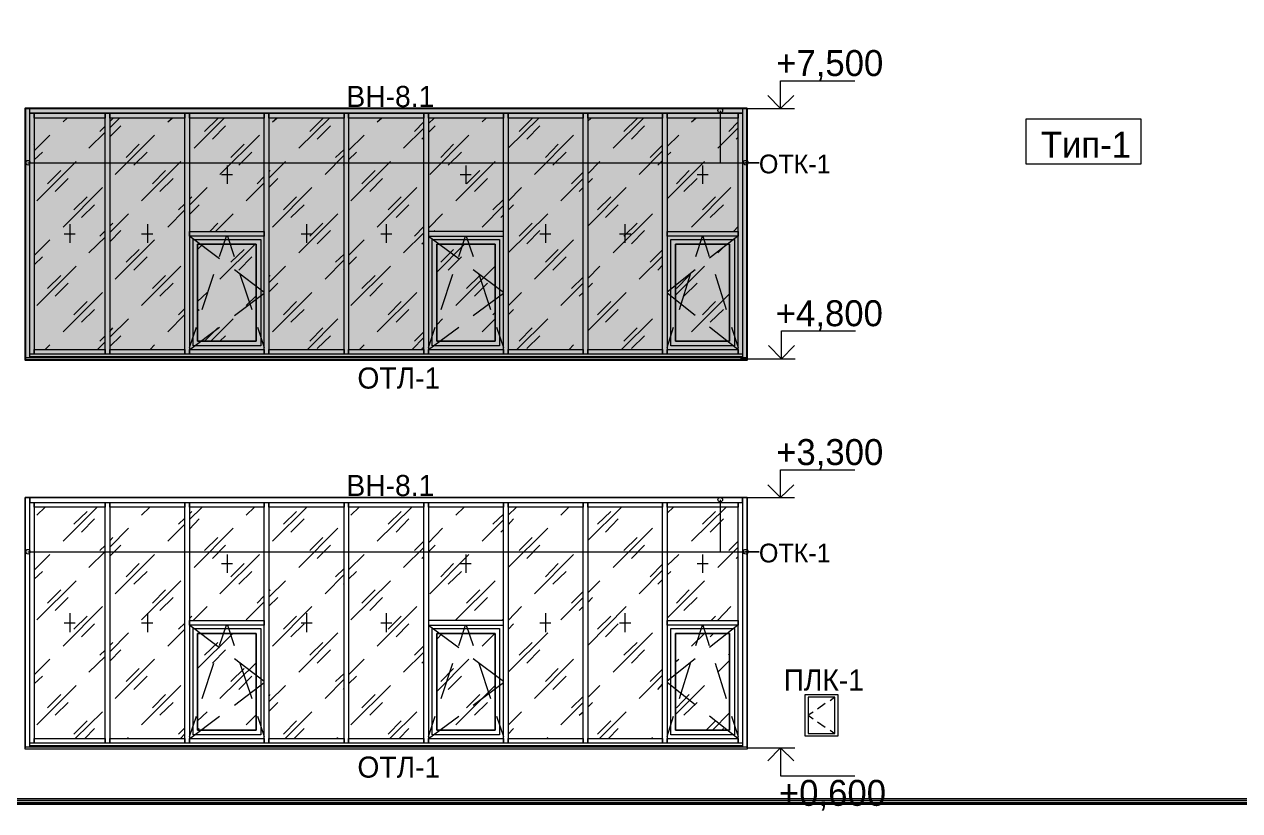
# Model space of a CAD drawing. Header units: millimetres. Extents: x 2294 to 908349, y -83289 to 219220.
# Drawn here: x 383023 to 396574, y -8549 to 216 of the extents above; entities that cross this region are included whole.
import ezdxf

# ---------------------------------------------------------------- set-up
doc = ezdxf.new("R2010")
doc.units = ezdxf.units.MM
doc.layers.add('PDF _Геометрия', color=7, linetype='Continuous')
doc.layers.add('PDF _Текст', color=7, linetype='Continuous')

msp = doc.modelspace()

# ---------------------------------------------------------------- hatches: boundary and pattern name
at = {"transparency": 33554551}
h = msp.add_hatch(color=3, dxfattribs=at)
h.dxf.hatch_style = 1
h.paths.add_polyline_path([(391083.8, -723.4), (383031.4, -723.4), (383031.4, -3525.6), (391083.8, -3525.6)])

# ---------------------------------------------------------------- linework, layer by layer
msp.add_lwpolyline([(391083.8, -723.4), (383031.4, -723.4), (383031.4, -3525.6), (391083.8, -3525.6)], close=True)
at = {"layer": 'PDF _Геометрия', "lineweight": 9}
for points in [[(399634.6, -8469.8), (399634.6, -8417.4), (381789.8, -8417.4), (399634.6, -8417.4), (399656.5, -8417.4), (399656.5, 4898.4), (399656.5, 3613.2), (399687.1, 3613.2), (399687.1, 3534.5), (399687.1, 2218.7), (399687.1, 902.8), (399687.1, 824.1), (399656.5, 824.1)], [(390930.8, -723.4), (391201.8, -723.4), (391455.4, -723.4), (391455.4, -413), (392281.6, -413)], [(383083.8, -3499.4), (383083.8, -3433.8), (383083.8, -2117.9), (383083.8, -775.9), (383131.9, -775.9), (383131.9, -2117.9), (383131.9, -3460), (383083.8, -3460), (383083.8, -2117.9), (383083.8, -802.1), (383083.8, -723.4), (383031.4, -723.4), (383031.4, -802.1), (383031.4, -2117.9), (383031.4, -3433.8), (383031.4, -3512.5)], [(391083.8, -727.8), (391083.8, -3525.6), (383031.4, -3525.6), (383031.4, -727.8)], [(390782.2, -749.6), (390782.2, -1326.7), (391215, -1326.7), (391061.9, -1326.7)], [(391083.8, -3512.5), (391083.8, -3433.8), (391083.8, -2117.9), (391083.8, -802.1), (391083.8, -723.4), (391031.3, -723.4), (391031.3, -802.1), (391031.3, -2117.9), (391031.3, -3460), (390983.3, -3460), (390983.3, -2117.9), (390983.3, -775.9), (391031.3, -775.9), (391031.3, -2117.9), (391031.3, -3433.8), (391031.3, -3499.4)], [(391298, -723.4), (391608.4, -723.4)], [(383455.4, -872), (383499.1, -828.3)], [(383866.3, -977), (383923.2, -920.1)], [(383975.6, -937.6), (384084.9, -828.3)], [(383975.6, -867.7), (384010.6, -832.7)], [(383975.6, -1038.2), (384098, -915.8)], [(384622.6, -872), (384670.7, -828.3)], [(384915.5, -1164.9), (385252.1, -828.3)], [(385033.5, -977), (385182.2, -832.7)], [(385121, -1064.4), (385265.2, -915.8)], [(385789.8, -872), (385837.9, -828.3)], [(386082.7, -1164.9), (386423.7, -828.3)], [(386205.1, -977), (386349.4, -832.7)], [(386288.2, -1064.4), (386436.8, -915.8)], [(386957, -872), (387005.1, -828.3)], [(387249.9, -1164.9), (387477.3, -942)], [(387372.3, -977), (387477.3, -872)], [(387529.7, -889.5), (387590.9, -828.3)], [(387529.7, -990.1), (387604, -915.8)], [(388128.6, -872), (388172.3, -828.3)], [(388417.1, -1164.9), (388758.1, -828.3)], [(388539.6, -977), (388683.8, -832.7)], [(388627, -1064.4), (388771.2, -915.8)], [(389304.6, -863.3), (389343.9, -828.3)], [(389588.7, -1164.9), (389925.3, -828.3)], [(389706.8, -977), (389855.4, -832.7)], [(389794.2, -1064.4), (389938.5, -915.8)], [(390463, -872), (390511.1, -828.3)], [(390755.9, -1164.9), (390983.3, -937.6)], [(390878.3, -977), (390983.3, -872)], [(383131.9, -1195.5), (383306.8, -1020.7)], [(383743.9, -1164.9), (383923.2, -985.7)], [(384036.8, -1457.8), (384474, -1020.7)], [(385204, -1457.8), (385645.6, -1020.7)], [(386637.9, -1191.2), (386812.8, -1020.7)], [(387455.4, -1064.4), (387477.3, -1042.5)], [(387542.8, -1457.8), (387980, -1020.7)], [(388710, -1457.8), (389147.2, -1020.7)], [(390192, -1147.5), (390318.8, -1020.7)], [(390961.4, -1064.4), (390983.3, -1042.5)], [(383131.9, -1125.6), (383136.3, -1121.2)], [(383131.9, -1296.1), (383223.7, -1208.7)], [(384159.2, -1269.9), (384303.5, -1121.2)], [(384242.3, -1352.9), (384390.9, -1208.7)], [(385326.4, -1269.9), (385475.1, -1121.2)], [(385413.9, -1352.9), (385558.1, -1208.7)], [(386493.7, -1269.9), (386589.8, -1178.1)], [(386637.9, -1296.1), (386725.3, -1208.7)], [(387665.2, -1269.9), (387809.5, -1121.2)], [(387748.3, -1352.9), (387896.9, -1208.7)], [(388832.4, -1269.9), (388976.7, -1121.2)], [(388915.5, -1352.9), (389064.1, -1208.7)], [(389877.3, -1457.8), (390139.5, -1195.5)], [(389999.7, -1269.9), (390139.5, -1130)], [(390192, -1248), (390231.4, -1208.7)], [(383062, -1326.7), (391215, -1326.7)], [(383162.5, -1750.7), (383599.7, -1313.6)], [(384329.7, -1750.7), (384766.9, -1313.6)], [(385750.5, -1497.2), (385934.1, -1313.6)], [(386375.6, -1457.8), (386589.8, -1243.6)], [(386581.1, -1352.9), (386589.8, -1348.5)], [(386664.1, -1750.7), (387105.7, -1313.6)], [(387835.7, -1750.7), (388272.9, -1313.6)], [(389304.6, -1449.1), (389440.1, -1313.6)], [(390087.1, -1352.9), (390139.5, -1300.5)], [(390192, -1728.9), (390607.3, -1313.6)], [(383280.5, -1562.8), (383429.2, -1414.1)], [(384452.1, -1562.8), (384596.4, -1414.1)], [(385221.5, -1457.8), (385343.9, -1457.8)], [(385282.7, -1357.3), (385282.7, -1562.8)], [(385619.3, -1562.8), (385698, -1479.7)], [(385750.5, -1427.2), (385763.6, -1414.1)], [(386786.5, -1562.8), (386935.2, -1414.1)], [(387883.8, -1457.8), (388006.2, -1457.8)], [(387945, -1357.3), (387945, -1562.8)], [(387953.8, -1562.8), (388102.4, -1414.1)], [(389125.3, -1562.8), (389252.1, -1431.6)], [(390292.6, -1562.8), (390436.8, -1414.1)], [(390524.2, -1457.8), (390646.6, -1457.8)], [(390585.4, -1357.3), (390585.4, -1562.8)], [(383368, -1645.8), (383512.2, -1501.5)], [(383455.4, -2043.6), (383892.6, -1602.1)], [(384535.2, -1645.8), (384683.8, -1501.5)], [(384863.1, -1798.8), (385059.8, -1602.1)], [(385496.9, -1750.7), (385698, -1549.6)], [(385750.5, -1602.1), (385851, -1501.5)], [(385789.8, -2043.6), (386227, -1602.1)], [(386874, -1645.8), (387018.2, -1501.5)], [(386957, -2043.6), (387398.6, -1602.1)], [(388041.2, -1645.8), (388185.5, -1501.5)], [(388417.1, -1755.1), (388565.8, -1602.1)], [(389002.9, -1750.7), (389252.1, -1501.5)], [(389208.4, -1645.8), (389252.1, -1602.1)], [(389304.6, -1554), (389357, -1501.5)], [(389304.6, -2034.9), (389733, -1602.1)], [(390375.6, -1645.8), (390524.2, -1501.5)], [(390463, -2043.6), (390900.2, -1602.1)], [(383573.4, -1851.3), (383722.1, -1707)], [(384863.1, -1733.2), (384889.3, -1707)], [(385912.2, -1851.3), (386056.5, -1707)], [(387079.4, -1851.3), (387223.7, -1707)], [(388246.7, -1851.3), (388364.7, -1737.6)], [(389413.9, -1851.3), (389562.5, -1707)], [(390585.4, -1851.3), (390729.7, -1707)], [(383660.9, -1938.7), (383805.1, -1794.4)], [(383975.6, -2104.8), (384185.5, -1895)], [(384622.6, -2043.6), (384810.6, -1851.3)], [(384740.7, -1851.3), (384810.6, -1785.7)], [(384863.1, -1903.7), (384972.3, -1794.4)], [(385156, -2091.7), (385352.7, -1895)], [(385995.3, -1938.7), (386143.9, -1794.4)], [(386082.7, -2332.1), (386519.9, -1895)], [(387166.9, -1938.7), (387311.1, -1794.4)], [(387529.7, -2056.7), (387687.1, -1895)], [(388128.6, -2043.6), (388364.7, -1803.2)], [(388417.1, -1855.6), (388478.3, -1794.4)], [(388417.1, -2332.1), (388858.7, -1895)], [(389501.3, -1938.7), (389645.6, -1794.4)], [(389588.7, -2332.1), (390025.9, -1895)], [(390668.5, -1938.7), (390817.1, -1794.4)], [(383529.7, -2013), (383529.7, -2218.5)], [(383975.6, -2034.9), (384010.6, -1999.9)], [(384395.3, -2013), (384395.3, -2218.5)], [(385090.4, -2091.7), (385182.2, -1999.9)], [(386170.2, -2013), (386170.2, -2218.5)], [(386205.1, -2144.2), (386349.4, -1999.9)], [(387057.6, -2013), (387057.6, -2218.5)], [(388334.1, -1938.7), (388364.7, -1908.1)], [(388539.6, -2144.2), (388683.8, -1999.9)], [(388832.4, -2013), (388832.4, -2218.5)], [(389706.8, -2144.2), (389855.4, -1999.9)], [(389719.9, -2013), (389719.9, -2218.5)], [(383468.5, -2117.9), (383590.9, -2117.9)], [(383743.9, -2332.1), (383923.2, -2157.3)], [(383866.3, -2144.2), (383923.2, -2087.3)], [(383975.6, -2209.7), (384098, -2083)], [(384329.7, -2117.9), (384456.5, -2117.9)], [(384867.4, -2144.2), (385199.7, -2393.4)], [(385199.7, -2371.5), (385278.4, -2144.2)], [(385260.9, -2091.7), (385265.2, -2083)], [(385287.1, -2144.2), (385361.4, -2371.5)], [(386109, -2117.9), (386231.4, -2117.9)], [(386288.2, -2231.6), (386436.8, -2083)], [(386996.4, -2117.9), (387118.8, -2117.9)], [(387249.9, -2332.1), (387477.3, -2109.2)], [(387372.3, -2144.2), (387477.3, -2039.3)], [(387529.7, -2144.2), (388364.7, -2144.2), (388364.7, -2091.7), (387529.7, -2091.7), (387529.7, -2144.2), (387866.3, -2393.4)], [(387595.3, -2091.7), (387604, -2083)], [(387866.3, -2371.5), (387940.6, -2144.2)], [(387949.4, -2144.2), (388028.1, -2371.5)], [(388627, -2231.6), (388771.2, -2083)], [(388771.2, -2117.9), (388893.6, -2117.9)], [(389658.7, -2117.9), (389785.4, -2117.9)], [(389794.2, -2231.6), (389938.5, -2083)], [(390511.1, -2371.5), (390585.4, -2144.2)], [(390589.8, -2144.2), (390659.8, -2371.5)], [(390978.9, -2144.2), (390664.1, -2389)], [(390930.8, -2091.7), (390983.3, -2039.3)], [(383131.9, -2362.7), (383306.8, -2187.9)], [(383131.9, -2292.8), (383136.3, -2292.8)], [(384036.8, -2625), (384474, -2187.9)], [(384159.2, -2437.1), (384303.5, -2292.8)], [(384954.9, -2292.8), (385011.7, -2236)], [(385204, -2625), (385597.5, -2236)], [(385326.4, -2437.1), (385475.1, -2292.8)], [(386637.9, -2362.7), (386812.8, -2187.9)], [(387455.4, -2231.6), (387477.3, -2214.1)], [(387621.5, -2546.4), (387931.9, -2236)], [(387665.2, -2437.1), (387809.5, -2292.8)], [(388710, -2625), (389147.2, -2187.9)], [(388832.4, -2437.1), (388976.7, -2292.8)], [(389999.7, -2437.1), (390139.5, -2297.2)], [(390755.9, -2332.1), (390852.1, -2236)], [(383131.9, -2463.3), (383223.7, -2375.9)], [(384242.3, -2524.5), (384390.9, -2375.9)], [(385413.9, -2524.5), (385558.1, -2375.9)], [(386375.6, -2625), (386589.8, -2410.8)], [(386493.7, -2437.1), (386589.8, -2345.3)], [(386637.9, -2463.3), (386725.3, -2375.9)], [(387748.3, -2524.5), (387896.9, -2375.9)], [(388915.5, -2524.5), (389064.1, -2375.9)], [(389877.3, -2625), (390139.5, -2367.1)], [(383162.5, -2917.9), (383599.7, -2480.8)], [(384329.7, -2917.9), (384766.9, -2480.8)], [(385007.3, -2961.7), (385134.1, -2568.2)], [(385365.8, -2515.8), (385698, -2769.3)], [(385427, -2568.2), (385558.1, -2961.7)], [(385750.5, -2664.4), (385934.1, -2480.8)], [(386581.1, -2524.5), (386589.8, -2515.8)], [(386664.1, -2917.9), (387105.7, -2480.8)], [(387669.6, -2961.7), (387800.8, -2568.2)], [(387835.7, -2917.9), (388272.9, -2480.8)], [(388028.1, -2515.8), (388364.7, -2769.3)], [(388089.3, -2568.2), (388220.4, -2961.7)], [(389304.6, -2616.3), (389440.1, -2480.8)], [(390087.1, -2524.5), (390139.5, -2467.7)], [(390502.4, -2520.1), (390192, -2769.3)], [(390283.8, -2804.3), (390607.3, -2480.8)], [(390327.5, -2961.7), (390449.9, -2568.2)], [(390725.3, -2568.2), (390847.7, -2961.7)], [(383280.5, -2730), (383429.2, -2585.7)], [(383368, -2813), (383512.2, -2668.8)], [(384452.1, -2730), (384596.4, -2585.7)], [(384535.2, -2813), (384683.8, -2668.8)], [(385750.5, -2598.8), (385763.6, -2585.7)], [(385750.5, -2769.3), (385851, -2668.8)], [(386786.5, -2730), (386935.2, -2585.7)], [(386874, -2813), (387018.2, -2668.8)], [(387953.8, -2730), (388102.4, -2585.7)], [(388041.2, -2813), (388185.5, -2668.8)], [(389002.9, -2917.9), (389252.1, -2668.8)], [(389125.3, -2730), (389252.1, -2603.2)], [(389304.6, -2721.2), (389357, -2668.8)], [(390292.6, -2730), (390436.8, -2585.7)], [(390375.6, -2813), (390524.2, -2668.8)], [(383455.4, -3210.8), (383892.6, -2773.7)], [(384954.9, -2874.2), (385059.8, -2773.7)], [(385365.8, -3031.6), (385698, -2782.4)], [(385496.9, -2917.9), (385606.2, -2808.7)], [(385789.8, -3210.8), (386227, -2773.7)], [(386957, -3210.8), (387398.6, -2773.7)], [(388028.1, -3031.6), (388364.7, -2782.4)], [(388417.1, -2922.3), (388565.8, -2773.7)], [(389208.4, -2813), (389252.1, -2773.7)], [(389304.6, -3202.1), (389733, -2773.7)], [(390502.4, -3031.6), (390192, -2782.4)], [(390463, -3210.8), (390887.1, -2786.8)], [(383573.4, -3022.9), (383722.1, -2874.2)], [(383660.9, -3105.9), (383805.1, -2961.7)], [(384740.7, -3022.9), (384810.6, -2952.9)], [(384954.9, -2979.1), (384972.3, -2961.7)], [(385912.2, -3022.9), (386056.5, -2874.2)], [(385995.3, -3105.9), (386143.9, -2961.7)], [(387079.4, -3022.9), (387223.7, -2874.2)], [(387166.9, -3105.9), (387311.1, -2961.7)], [(388417.1, -3022.9), (388478.3, -2961.7)], [(389413.9, -3022.9), (389562.5, -2874.2)], [(389501.3, -3105.9), (389645.6, -2961.7)], [(390585.4, -3022.9), (390729.7, -2874.2)], [(390668.5, -3105.9), (390817.1, -2961.7)], [(383975.6, -3272), (384185.5, -3066.6)], [(384622.6, -3210.8), (384810.6, -3018.5)], [(385103.5, -3315.8), (385352.7, -3066.6)], [(386178.9, -3407.6), (386519.9, -3066.6)], [(387621.5, -3132.1), (387687.1, -3066.6)], [(388128.6, -3210.8), (388272.9, -3066.6)], [(388246.7, -3022.9), (388272.9, -2996.6)], [(388513.3, -3407.6), (388858.7, -3066.6)], [(389680.5, -3407.6), (390025.9, -3066.6)], [(383975.6, -3206.5), (384010.6, -3167.1)], [(384863.1, -3385.7), (384941.7, -3158.4)], [(384867.4, -3407.6), (385199.7, -3158.4)], [(385033.5, -3315.8), (385182.2, -3167.1)], [(385623.7, -3158.4), (385698, -3385.7)], [(386205.1, -3315.8), (386349.4, -3167.1)], [(387372.3, -3315.8), (387477.3, -3210.8)], [(387529.7, -3407.6), (387866.3, -3158.4)], [(387529.7, -3385.7), (387604, -3158.4)], [(388286, -3158.4), (388364.7, -3385.7)], [(388539.6, -3315.8), (388683.8, -3167.1)], [(389706.8, -3315.8), (389855.4, -3167.1)], [(390192, -3385.7), (390262, -3158.4)], [(390978.9, -3407.6), (390664.1, -3158.4)], [(390908.9, -3158.4), (390983.3, -3385.7)], [(391009.5, -3512.5), (391184.4, -3512.5), (391464.1, -3512.5), (391464.1, -3202.1), (392290.4, -3202.1)], [(383254.3, -3407.6), (383306.8, -3355.1)], [(383840.1, -3407.6), (383923.2, -3324.5)], [(383866.3, -3315.8), (383923.2, -3254.6)], [(383975.6, -3377), (384098, -3254.6)], [(384425.9, -3407.6), (384474, -3355.1)], [(385204, -3315.8), (385265.2, -3254.6)], [(386288.2, -3398.8), (386436.8, -3254.6)], [(386760.3, -3407.6), (386812.8, -3355.1)], [(387346.1, -3407.6), (387477.3, -3276.4)], [(387455.4, -3398.8), (387477.3, -3381.3)], [(388627, -3398.8), (388771.2, -3254.6)], [(389099.1, -3407.6), (389147.2, -3355.1)], [(389794.2, -3398.8), (389938.5, -3254.6)], [(390878.3, -3315.8), (390887.1, -3302.6)], [(383031.4, -3499.4), (383031.4, -3499.4)], [(383031.4, -3525.6), (383031.4, -3521.2)], [(391031.3, -3460), (383083.8, -3460)], [(391031.3, -3490.6), (383083.8, -3490.6), (391031.3, -3490.6)], [(391031.3, -3490.6), (383083.8, -3490.6)], [(391083.8, -3499.4), (391083.8, -3499.4)], [(391083.8, -3521.2), (391083.8, -3525.6)], [(391306.8, -3512.5), (391617.1, -3512.5)], [(391009.5, -5060), (390165.8, -5060), (389278.3, -5060), (388390.9, -5060), (387503.5, -5060), (386611.7, -5060), (385724.3, -5060), (384836.8, -5060), (383949.4, -5060), (383110.1, -5060), (383083.8, -5060), (383083.8, -5112.5), (383110.1, -5112.5), (383949.4, -5112.5), (384836.8, -5112.5), (385724.3, -5112.5), (386611.7, -5112.5), (387503.5, -5112.5), (388390.9, -5112.5), (389278.3, -5112.5), (390165.8, -5112.5), (391009.5, -5112.5), (391031.3, -5112.5), (391031.3, -5060), (391009.5, -5060), (391153.8, -5060), (391455.4, -5060), (391455.4, -4749.6), (392281.6, -4749.6)], [(399634.6, -8417.4), (381789.8, -8417.4), (399634.6, -8417.4), (399634.6, -8439.2), (381789.8, -8439.2), (381789.8, -8417.4), (381789.8, -5060), (379621.5, -5060), (379621.5, -8417.4), (379005.1, -8417.4), (379005.1, -5060), (377558.2, -5060), (377558.2, -8417.4), (372312.3, -8417.4)], [(383083.8, -7840.3), (383083.8, -7770.4), (383083.8, -6454.5), (383083.8, -5112.5), (383131.9, -5112.5), (383131.9, -6454.5), (383131.9, -7796.6), (383083.8, -7796.6), (383083.8, -6454.5), (383083.8, -5138.7), (383083.8, -5060), (383031.4, -5060), (383031.4, -5138.7), (383031.4, -6454.5), (383031.4, -7770.4), (383031.4, -7849.1), (383031.4, -5060), (386436.8, -5060), (391083.8, -5060), (391083.8, -7849.1), (391083.8, -7770.4), (391083.8, -6454.5), (391083.8, -5138.7), (391083.8, -5060), (391031.3, -5060), (391031.3, -5138.7), (391031.3, -6454.5), (391031.3, -7796.6), (390983.3, -7796.6), (390983.3, -6454.5), (390983.3, -5112.5), (391031.3, -5112.5), (391031.3, -6454.5), (391031.3, -7770.4), (391031.3, -7840.3)], [(390782.2, -5086.2), (390782.2, -5663.3), (391215, -5663.3), (391061.9, -5663.3)], [(391298, -5060), (391608.4, -5060)], [(383162.5, -5256.7), (383254.3, -5164.9)], [(383455.4, -5545.3), (383835.7, -5164.9)], [(383573.4, -5357.3), (383722.1, -5213)], [(384329.7, -5256.7), (384421.5, -5164.9)], [(384863.1, -5304.8), (385007.3, -5164.9)], [(384863.1, -5239.2), (384889.3, -5213)], [(385496.9, -5256.7), (385588.7, -5164.9)], [(385789.8, -5545.3), (386174.5, -5164.9)], [(385912.2, -5357.3), (386056.5, -5213)], [(386664.1, -5256.7), (386755.9, -5164.9)], [(386957, -5545.3), (387341.7, -5164.9)], [(387079.4, -5357.3), (387223.7, -5213)], [(387835.7, -5256.7), (387927.5, -5164.9)], [(388246.7, -5357.3), (388364.7, -5243.6)], [(388417.1, -5256.7), (388508.9, -5164.9)], [(389002.9, -5256.7), (389094.7, -5164.9)], [(389304.6, -5536.5), (389680.5, -5164.9)], [(389413.9, -5357.3), (389562.5, -5213)], [(390192, -5234.9), (390262, -5164.9)], [(390463, -5545.3), (390847.7, -5164.9)], [(390585.4, -5357.3), (390729.7, -5213)], [(383660.9, -5444.7), (383805.1, -5296.1)], [(383975.6, -5610.8), (384185.5, -5401)], [(384622.6, -5545.3), (384810.6, -5357.3)], [(384740.7, -5357.3), (384810.6, -5287.3)], [(384863.1, -5409.7), (384972.3, -5296.1)], [(384915.5, -5838.2), (385352.7, -5401)], [(385995.3, -5444.7), (386143.9, -5296.1)], [(386082.7, -5838.2), (386519.9, -5401)], [(387166.9, -5444.7), (387311.1, -5296.1)], [(387529.7, -5562.7), (387687.1, -5401)], [(388128.6, -5545.3), (388364.7, -5309.2)], [(388334.1, -5444.7), (388364.7, -5414.1)], [(388417.1, -5361.6), (388478.3, -5296.1)], [(388417.1, -5838.2), (388858.7, -5401)], [(389501.3, -5444.7), (389645.6, -5296.1)], [(389588.7, -5838.2), (390025.9, -5401)], [(390668.5, -5444.7), (390817.1, -5296.1)], [(383975.6, -5540.9), (384010.6, -5505.9)], [(385033.5, -5650.2), (385182.2, -5505.9)], [(386205.1, -5650.2), (386349.4, -5505.9)], [(387372.3, -5650.2), (387477.3, -5545.3)], [(388539.6, -5650.2), (388683.8, -5505.9)], [(389706.8, -5650.2), (389855.4, -5505.9)], [(390878.3, -5650.2), (390983.3, -5545.3)], [(383062, -5663.3), (391215, -5663.3)], [(383743.9, -5838.2), (383923.2, -5658.9)], [(383866.3, -5650.2), (383923.2, -5593.3)], [(383975.6, -5711.4), (384098, -5589)], [(385121, -5737.6), (385265.2, -5589)], [(386288.2, -5737.6), (386436.8, -5589)], [(387249.9, -5838.2), (387477.3, -5615.2)], [(387529.7, -5663.3), (387604, -5589)], [(388627, -5737.6), (388771.2, -5589)], [(389794.2, -5737.6), (389938.5, -5589)], [(390755.9, -5838.2), (390983.3, -5610.8)], [(383131.9, -5868.8), (383306.8, -5693.9)], [(383131.9, -5798.8), (383136.3, -5794.4)], [(384036.8, -6131), (384474, -5693.9)], [(384159.2, -5943.1), (384303.5, -5794.4)], [(385204, -6131), (385645.6, -5693.9)], [(385221.5, -5794.4), (385343.9, -5794.4)], [(385282.7, -5693.9), (385282.7, -5899.4)], [(385326.4, -5943.1), (385475.1, -5794.4)], [(386637.9, -5864.4), (386812.8, -5693.9)], [(387455.4, -5737.6), (387477.3, -5715.7)], [(387542.8, -6131), (387980, -5693.9)], [(387665.2, -5943.1), (387809.5, -5794.4)], [(387883.8, -5794.4), (388006.2, -5794.4)], [(387945, -5693.9), (387945, -5899.4)], [(388710, -6131), (389147.2, -5693.9)], [(388832.4, -5943.1), (388976.7, -5794.4)], [(389999.7, -5943.1), (390139.5, -5803.2)], [(390192, -5816.3), (390318.8, -5693.9)], [(390524.2, -5794.4), (390646.6, -5794.4)], [(390585.4, -5693.9), (390585.4, -5899.4)], [(390961.4, -5737.6), (390983.3, -5715.7)], [(383131.9, -5969.3), (383223.7, -5881.9)], [(384242.3, -6026.1), (384390.9, -5881.9)], [(385413.9, -6026.1), (385558.1, -5881.9)], [(386375.6, -6131), (386589.8, -5916.8)], [(386493.7, -5943.1), (386589.8, -5851.3)], [(386637.9, -5969.3), (386725.3, -5881.9)], [(387748.3, -6026.1), (387896.9, -5881.9)], [(388915.5, -6026.1), (389064.1, -5881.9)], [(389877.3, -6131), (390139.5, -5868.8)], [(390192, -5921.2), (390231.4, -5881.9)], [(383162.5, -6423.9), (383599.7, -5986.8)], [(383280.5, -6236), (383429.2, -6087.3)], [(384329.7, -6423.9), (384766.9, -5986.8)], [(384452.1, -6236), (384596.4, -6087.3)], [(385750.5, -6170.4), (385934.1, -5986.8)], [(385750.5, -6100.4), (385763.6, -6087.3)], [(386581.1, -6026.1), (386589.8, -6021.8)], [(386664.1, -6423.9), (387105.7, -5986.8)], [(386786.5, -6236), (386935.2, -6087.3)], [(387835.7, -6423.9), (388272.9, -5986.8)], [(387953.8, -6236), (388102.4, -6087.3)], [(389304.6, -6122.3), (389440.1, -5986.8)], [(390087.1, -6026.1), (390139.5, -5973.7)], [(390192, -6402.1), (390607.3, -5986.8)], [(390292.6, -6236), (390436.8, -6087.3)], [(383368, -6319), (383512.2, -6174.8)], [(384535.2, -6319), (384683.8, -6174.8)], [(385496.9, -6423.9), (385698, -6222.8)], [(385619.3, -6236), (385698, -6152.9)], [(385750.5, -6270.9), (385851, -6174.8)], [(386874, -6319), (387018.2, -6174.8)], [(388041.2, -6319), (388185.5, -6174.8)], [(389002.9, -6423.9), (389252.1, -6174.8)], [(389125.3, -6236), (389252.1, -6104.8)], [(389304.6, -6227.2), (389357, -6174.8)], [(390375.6, -6319), (390524.2, -6174.8)], [(383455.4, -6716.8), (383892.6, -6275.3)], [(383529.7, -6349.6), (383529.7, -6559.5)], [(384395.3, -6349.6), (384395.3, -6559.5)], [(384906.8, -6428.3), (385059.8, -6275.3)], [(385789.8, -6716.8), (386227, -6275.3)], [(386170.2, -6349.6), (386170.2, -6559.5)], [(386957, -6716.8), (387398.6, -6275.3)], [(387057.6, -6349.6), (387057.6, -6559.5)], [(388417.1, -6428.3), (388565.8, -6275.3)], [(388832.4, -6349.6), (388832.4, -6559.5)], [(389208.4, -6319), (389252.1, -6275.3)], [(389304.6, -6708.1), (389733, -6275.3)], [(389719.9, -6349.6), (389719.9, -6559.5)], [(390751.6, -6428.3), (390900.2, -6275.3)], [(383468.5, -6454.5), (383590.9, -6454.5)], [(383573.4, -6524.5), (383722.1, -6380.2)], [(383660.9, -6611.9), (383805.1, -6467.7)], [(384329.7, -6454.5), (384456.5, -6454.5)], [(384740.7, -6524.5), (384810.6, -6458.9)], [(384863.1, -6406.5), (384889.3, -6380.2)], [(384867.4, -6480.8), (385199.7, -6730)], [(385199.7, -6708.1), (385278.4, -6480.8)], [(385287.1, -6480.8), (385361.4, -6708.1)], [(385912.2, -6524.5), (386056.5, -6380.2)], [(385995.3, -6611.9), (386143.9, -6467.7)], [(386109, -6454.5), (386231.4, -6454.5)], [(386996.4, -6454.5), (387118.8, -6454.5)], [(387079.4, -6524.5), (387223.7, -6380.2)], [(387166.9, -6611.9), (387311.1, -6467.7)], [(387529.7, -6480.8), (388364.7, -6480.8), (388364.7, -6428.3), (387529.7, -6428.3), (387529.7, -6480.8), (387866.3, -6730)], [(387866.3, -6708.1), (387940.6, -6480.8)], [(387949.4, -6480.8), (388028.1, -6708.1)], [(388347.2, -6428.3), (388364.7, -6410.8)], [(388417.1, -6528.9), (388478.3, -6467.7)], [(388771.2, -6454.5), (388893.6, -6454.5)], [(389413.9, -6524.5), (389562.5, -6380.2)], [(389501.3, -6611.9), (389645.6, -6467.7)], [(389658.7, -6454.5), (389785.4, -6454.5)], [(390511.1, -6708.1), (390585.4, -6480.8)], [(390589.8, -6480.8), (390659.8, -6708.1)], [(390978.9, -6480.8), (390664.1, -6730)], [(390681.6, -6428.3), (390729.7, -6380.2)], [(383975.6, -6778), (384185.5, -6568.2)], [(384622.6, -6716.8), (384810.6, -6524.5)], [(384954.9, -7652.4), (384954.9, -6572.6), (385606.2, -6572.6), (385606.2, -7652.4), (384954.9, -7652.4), (384972.3, -7634.9)], [(384954.9, -6966), (385348.3, -6572.6)], [(386082.7, -7005.4), (386519.9, -6568.2)], [(387621.5, -6638.1), (387682.7, -6572.6)], [(388128.6, -6716.8), (388268.5, -6572.6)], [(388417.1, -7005.4), (388858.7, -6568.2)], [(389588.7, -7005.4), (390025.9, -6568.2)], [(390463, -6716.8), (390607.3, -6572.6)], [(390668.5, -6611.9), (390707.9, -6572.6)], [(383866.3, -6817.4), (383923.2, -6760.6)], [(383975.6, -6708.1), (384010.6, -6673.1)], [(383975.6, -6883), (384098, -6756.2)], [(385033.5, -6817.4), (385182.2, -6673.1)], [(385121, -6904.8), (385265.2, -6756.2)], [(386205.1, -6817.4), (386349.4, -6673.1)], [(386288.2, -6904.8), (386436.8, -6756.2)], [(387372.3, -6817.4), (387477.3, -6712.5)], [(388539.6, -6817.4), (388683.8, -6673.1)], [(388627, -6904.8), (388771.2, -6756.2)], [(389706.8, -6817.4), (389855.4, -6673.1)], [(389794.2, -6904.8), (389938.5, -6756.2)], [(383131.9, -7036), (383306.8, -6861.1)], [(383743.9, -7005.4), (383923.2, -6830.5)], [(384036.8, -7298.3), (384474, -6861.1)], [(385007.3, -7298.3), (385134.1, -6904.8)], [(385204, -7298.3), (385606.2, -6900.4)], [(385365.8, -6852.4), (385698, -7105.9)], [(385427, -6904.8), (385558.1, -7298.3)], [(386637.9, -7036), (386812.8, -6861.1)], [(387249.9, -7005.4), (387477.3, -6782.4)], [(387455.4, -6904.8), (387477.3, -6883)], [(387621.5, -7219.6), (387980, -6861.1)], [(387669.6, -7298.3), (387800.8, -6904.8)], [(388028.1, -6852.4), (388364.7, -7105.9)], [(388089.3, -6904.8), (388220.4, -7298.3)], [(388710, -7298.3), (389147.2, -6861.1)], [(390502.4, -6856.7), (390192, -7105.9)], [(390283.8, -6891.7), (390318.8, -6861.1)], [(390327.5, -7298.3), (390449.9, -6904.8)], [(390725.3, -6904.8), (390847.7, -7298.3)], [(390755.9, -7005.4), (390887.1, -6874.2)], [(390878.3, -6817.4), (390887.1, -6804.3)], [(383131.9, -6966), (383136.3, -6966)], [(384159.2, -7110.3), (384303.5, -6966)], [(385326.4, -7110.3), (385475.1, -6966)], [(386493.7, -7110.3), (386589.8, -7018.5)], [(387665.2, -7110.3), (387809.5, -6966)], [(388832.4, -7110.3), (388976.7, -6966)], [(389877.3, -7298.3), (390139.5, -7040.3)], [(389999.7, -7110.3), (390139.5, -6970.4)], [(383131.9, -7136.5), (383223.7, -7049.1)], [(383162.5, -7591.2), (383599.7, -7154)], [(384242.3, -7197.7), (384390.9, -7049.1)], [(384329.7, -7591.2), (384766.9, -7154)], [(385365.8, -7372.6), (385698, -7119)], [(385413.9, -7197.7), (385558.1, -7049.1)], [(385750.5, -7337.6), (385934.1, -7154)], [(386375.6, -7298.3), (386589.8, -7084)], [(386637.9, -7136.5), (386725.3, -7049.1)], [(386664.1, -7591.2), (387105.7, -7154)], [(387748.3, -7197.7), (387896.9, -7049.1)], [(387835.7, -7591.2), (388272.9, -7154)], [(388028.1, -7372.6), (388364.7, -7119)], [(388915.5, -7197.7), (389064.1, -7049.1)], [(389304.6, -7289.5), (389440.1, -7154)], [(390087.1, -7197.7), (390139.5, -7140.9)], [(390502.4, -7368.2), (390192, -7119)], [(390283.8, -7477.5), (390607.3, -7154)], [(383280.5, -7403.2), (383429.2, -7254.5)], [(384452.1, -7403.2), (384596.4, -7254.5)], [(385750.5, -7272), (385763.6, -7254.5)], [(386581.1, -7197.7), (386589.8, -7189)], [(386786.5, -7403.2), (386935.2, -7254.5)], [(387953.8, -7403.2), (388102.4, -7254.5)], [(389125.3, -7403.2), (389252.1, -7276.4)], [(390292.6, -7403.2), (390436.8, -7254.5)], [(392058.7, -7285.1), (392006.2, -7324.5)], [(383368, -7486.2), (383512.2, -7342)], [(383590.9, -7744.2), (383892.6, -7446.9)], [(384535.2, -7486.2), (384683.8, -7342)], [(384954.9, -7547.4), (385059.8, -7446.9)], [(385750.5, -7442.5), (385851, -7342)], [(385929.7, -7744.2), (386227, -7446.9)], [(386874, -7486.2), (387018.2, -7342)], [(387096.9, -7744.2), (387398.6, -7446.9)], [(388041.2, -7486.2), (388185.5, -7342)], [(388417.1, -7595.5), (388565.8, -7446.9)], [(389002.9, -7591.2), (389252.1, -7342)], [(389208.4, -7486.2), (389252.1, -7446.9)], [(389304.6, -7394.4), (389357, -7342)], [(389435.7, -7744.2), (389733, -7446.9)], [(390375.6, -7486.2), (390524.2, -7342)], [(391818.2, -7451.3), (391761.4, -7486.2), (391818.2, -7525.6)], [(391953.8, -7355.1), (391866.3, -7416.3)], [(383573.4, -7696.1), (383722.1, -7547.4)], [(384863.1, -7722.3), (384941.7, -7495)], [(384867.4, -7744.2), (385199.7, -7495)], [(385496.9, -7591.2), (385606.2, -7481.9)], [(385623.7, -7495), (385698, -7722.3)], [(385912.2, -7696.1), (386056.5, -7547.4)], [(387079.4, -7696.1), (387223.7, -7547.4)], [(387529.7, -7744.2), (387866.3, -7495)], [(387529.7, -7722.3), (387604, -7495)], [(388286, -7495), (388364.7, -7722.3)], [(389413.9, -7696.1), (389562.5, -7547.4)], [(390192, -7722.3), (390262, -7495)], [(390624.8, -7652.4), (390729.7, -7547.4)], [(390978.9, -7744.2), (390664.1, -7495)], [(390694.7, -7652.4), (390887.1, -7460)], [(390908.9, -7495), (390983.3, -7722.3)], [(391866.3, -7560.6), (391953.8, -7617.4)], [(383695.8, -7744.2), (383805.1, -7634.9)], [(384740.7, -7696.1), (384810.6, -7626.1)], [(384762.5, -7744.2), (384810.6, -7691.7)], [(386030.3, -7744.2), (386143.9, -7634.9)], [(387201.8, -7744.2), (387311.1, -7634.9)], [(388417.1, -7696.1), (388478.3, -7634.9)], [(389536.3, -7744.2), (389645.6, -7634.9)], [(390799.7, -7652.4), (390817.1, -7634.9)], [(392006.2, -7652.4), (392058.7, -7687.3)], [(391083.8, -7836), (391083.8, -7840.3), (383031.4, -7840.3), (383031.4, -7836)], [(391083.8, -7840.3), (391083.8, -7862.2), (383031.4, -7862.2), (383031.4, -7840.3)], [(383031.4, -7862.2), (383031.4, -7857.8)], [(391031.3, -7796.6), (383083.8, -7796.6)], [(391031.3, -7827.2), (383083.8, -7827.2), (391031.3, -7827.2)], [(391031.3, -7827.2), (383083.8, -7827.2)], [(384176.7, -7744.2), (384185.5, -7735.4)], [(386511.1, -7744.2), (386519.9, -7735.4)], [(388849.9, -7744.2), (388858.7, -7735.4)], [(390017.1, -7744.2), (390025.9, -7735.4)], [(391083.8, -7849.1), (391276.2, -7849.1), (391455.4, -7849.1), (391455.4, -8159.5), (392281.6, -8159.5)], [(391083.8, -7857.8), (391083.8, -7862.2)], [(391302.4, -7849.1), (391612.8, -7849.1)]]:
    msp.add_lwpolyline(points, dxfattribs=at)
at = {"layer": 'PDF _Геометрия', "lineweight": 18}
for points in [[(391311.1, -579.1), (391455.4, -723.4), (391604, -579.1)], [(391319.9, -3363.8), (391464.1, -3512.5), (391608.4, -3363.8)], [(391311.1, -4915.7), (391455.4, -5060), (391604, -4915.7)], [(391604, -7993.3), (391455.4, -7849.1), (391311.1, -7993.3)]]:
    msp.add_lwpolyline(points, dxfattribs=at)
at = {"layer": 'PDF _Геометрия', "lineweight": 9}
for points in [[(383083.8, -723.4), (383110.1, -723.4), (383949.4, -723.4), (384836.8, -723.4), (385724.3, -723.4), (386611.7, -723.4), (387503.5, -723.4), (388390.9, -723.4), (389278.3, -723.4), (390165.8, -723.4), (391009.5, -723.4), (391031.3, -723.4), (391031.3, -775.9), (391009.5, -775.9), (390165.8, -775.9), (389278.3, -775.9), (388390.9, -775.9), (387503.5, -775.9), (386611.7, -775.9), (385724.3, -775.9), (384836.8, -775.9), (383949.4, -775.9), (383110.1, -775.9), (383083.8, -775.9)], [(383923.2, -828.3), (383131.9, -828.3), (383131.9, -775.9), (383923.2, -775.9)], [(383923.2, -2117.9), (383923.2, -775.9), (383975.6, -775.9), (383975.6, -2117.9), (383975.6, -3460), (383923.2, -3460)], [(384810.6, -828.3), (383975.6, -828.3), (383975.6, -775.9), (384810.6, -775.9)], [(384810.6, -2117.9), (384810.6, -775.9), (384863.1, -775.9), (384863.1, -2117.9), (384863.1, -3460), (384810.6, -3460)], [(385698, -828.3), (384863.1, -828.3), (384863.1, -775.9), (385698, -775.9)], [(385698, -2117.9), (385698, -775.9), (385750.5, -775.9), (385750.5, -2117.9), (385750.5, -3460), (385698, -3460)], [(386589.8, -828.3), (385750.5, -828.3), (385750.5, -775.9), (386589.8, -775.9)], [(386589.8, -2117.9), (386589.8, -775.9), (386637.9, -775.9), (386637.9, -2117.9), (386637.9, -3460), (386589.8, -3460)], [(387477.3, -828.3), (386637.9, -828.3), (386637.9, -775.9), (387477.3, -775.9)], [(387477.3, -2117.9), (387477.3, -775.9), (387529.7, -775.9), (387529.7, -2117.9), (387529.7, -3460), (387477.3, -3460)], [(388364.7, -828.3), (387529.7, -828.3), (387529.7, -775.9), (388364.7, -775.9)], [(388364.7, -2117.9), (388364.7, -775.9), (388417.1, -775.9), (388417.1, -2117.9), (388417.1, -3460), (388364.7, -3460)], [(389252.1, -828.3), (388417.1, -828.3), (388417.1, -775.9), (389252.1, -775.9)], [(389252.1, -2117.9), (389252.1, -775.9), (389304.6, -775.9), (389304.6, -2117.9), (389304.6, -3460), (389252.1, -3460)], [(390139.5, -828.3), (389304.6, -828.3), (389304.6, -775.9), (390139.5, -775.9)], [(390139.5, -2117.9), (390139.5, -775.9), (390192, -775.9), (390192, -2117.9), (390192, -3460), (390139.5, -3460)], [(390983.3, -828.3), (390192, -828.3), (390192, -775.9), (390983.3, -775.9)], [(394192, -837.1), (395472.9, -837.1), (395472.9, -1344.2), (394192, -1344.2)], [(385698, -2144.2), (384863.1, -2144.2), (384863.1, -2091.7), (385698, -2091.7)], [(390983.3, -2144.2), (390192, -2144.2), (390192, -2091.7), (390983.3, -2091.7)], [(384906.8, -2183.5), (385658.7, -2183.5), (385658.7, -3368.2), (384906.8, -3368.2)], [(385658.7, -2183.5), (385658.7, -3368.2), (384906.8, -3368.2), (384906.8, -2183.5)], [(385606.2, -2236), (384954.9, -2236), (384954.9, -3315.8), (385606.2, -3315.8)], [(384954.9, -3315.8), (384954.9, -2236), (385606.2, -2236), (385606.2, -3315.8)], [(387569.1, -2183.5), (388321, -2183.5), (388321, -3368.2), (387569.1, -3368.2)], [(388321, -2183.5), (388321, -3368.2), (387569.1, -3368.2), (387569.1, -2183.5)], [(388272.9, -2236), (387621.5, -2236), (387621.5, -3315.8), (388272.9, -3315.8)], [(387621.5, -3315.8), (387621.5, -2236), (388272.9, -2236), (388272.9, -3315.8)], [(390231.4, -2183.5), (390939.5, -2183.5), (390939.5, -3368.2), (390231.4, -3368.2)], [(390939.5, -2183.5), (390939.5, -3368.2), (390231.4, -3368.2), (390231.4, -2183.5)], [(390887.1, -2236), (390283.8, -2236), (390283.8, -3315.8), (390887.1, -3315.8)], [(390283.8, -3315.8), (390283.8, -2236), (390887.1, -2236), (390887.1, -3315.8)], [(391083.8, -3525.6), (383031.4, -3525.6), (383031.4, -3499.4), (391083.8, -3499.4)], [(383923.2, -3460), (383131.9, -3460), (383131.9, -3407.6), (383923.2, -3407.6)], [(384810.6, -3460), (383975.6, -3460), (383975.6, -3407.6), (384810.6, -3407.6)], [(385698, -3460), (384863.1, -3460), (384863.1, -3407.6), (385698, -3407.6)], [(386589.8, -3460), (385750.5, -3460), (385750.5, -3407.6), (386589.8, -3407.6)], [(387477.3, -3460), (386637.9, -3460), (386637.9, -3407.6), (387477.3, -3407.6)], [(388364.7, -3460), (387529.7, -3460), (387529.7, -3407.6), (388364.7, -3407.6)], [(389252.1, -3460), (388417.1, -3460), (388417.1, -3407.6), (389252.1, -3407.6)], [(390139.5, -3460), (389304.6, -3460), (389304.6, -3407.6), (390139.5, -3407.6)], [(390983.3, -3460), (390192, -3460), (390192, -3407.6), (390983.3, -3407.6)], [(383923.2, -5164.9), (383131.9, -5164.9), (383131.9, -5112.5), (383923.2, -5112.5)], [(383923.2, -6454.5), (383923.2, -5112.5), (383975.6, -5112.5), (383975.6, -6454.5), (383975.6, -7796.6), (383923.2, -7796.6)], [(384810.6, -5164.9), (383975.6, -5164.9), (383975.6, -5112.5), (384810.6, -5112.5)], [(384810.6, -6454.5), (384810.6, -5112.5), (384863.1, -5112.5), (384863.1, -6454.5), (384863.1, -7796.6), (384810.6, -7796.6)], [(385698, -5164.9), (384863.1, -5164.9), (384863.1, -5112.5), (385698, -5112.5)], [(385698, -6454.5), (385698, -5112.5), (385750.5, -5112.5), (385750.5, -6454.5), (385750.5, -7796.6), (385698, -7796.6)], [(386589.8, -5164.9), (385750.5, -5164.9), (385750.5, -5112.5), (386589.8, -5112.5)], [(386589.8, -6454.5), (386589.8, -5112.5), (386637.9, -5112.5), (386637.9, -6454.5), (386637.9, -7796.6), (386589.8, -7796.6)], [(387477.3, -5164.9), (386637.9, -5164.9), (386637.9, -5112.5), (387477.3, -5112.5)], [(387477.3, -6454.5), (387477.3, -5112.5), (387529.7, -5112.5), (387529.7, -6454.5), (387529.7, -7796.6), (387477.3, -7796.6)], [(388364.7, -5164.9), (387529.7, -5164.9), (387529.7, -5112.5), (388364.7, -5112.5)], [(388364.7, -6454.5), (388364.7, -5112.5), (388417.1, -5112.5), (388417.1, -6454.5), (388417.1, -7796.6), (388364.7, -7796.6)], [(389252.1, -5164.9), (388417.1, -5164.9), (388417.1, -5112.5), (389252.1, -5112.5)], [(389252.1, -6454.5), (389252.1, -5112.5), (389304.6, -5112.5), (389304.6, -6454.5), (389304.6, -7796.6), (389252.1, -7796.6)], [(390139.5, -5164.9), (389304.6, -5164.9), (389304.6, -5112.5), (390139.5, -5112.5)], [(390139.5, -6454.5), (390139.5, -5112.5), (390192, -5112.5), (390192, -6454.5), (390192, -7796.6), (390139.5, -7796.6)], [(390983.3, -5164.9), (390192, -5164.9), (390192, -5112.5), (390983.3, -5112.5)], [(385698, -6480.8), (384863.1, -6480.8), (384863.1, -6428.3), (385698, -6428.3)], [(390983.3, -6480.8), (390192, -6480.8), (390192, -6428.3), (390983.3, -6428.3)], [(384906.8, -6520.1), (385658.7, -6520.1), (385658.7, -7704.8), (384906.8, -7704.8)], [(385658.7, -6520.1), (385658.7, -7704.8), (384906.8, -7704.8), (384906.8, -6520.1)], [(385606.2, -6572.6), (384954.9, -6572.6), (384954.9, -7652.4), (385606.2, -7652.4)], [(387569.1, -6520.1), (388321, -6520.1), (388321, -7704.8), (387569.1, -7704.8)], [(388321, -6520.1), (388321, -7704.8), (387569.1, -7704.8), (387569.1, -6520.1)], [(388272.9, -6572.6), (387621.5, -6572.6), (387621.5, -7652.4), (388272.9, -7652.4)], [(387621.5, -7652.4), (387621.5, -6572.6), (388272.9, -6572.6), (388272.9, -7652.4)], [(390231.4, -6520.1), (390939.5, -6520.1), (390939.5, -7704.8), (390231.4, -7704.8)], [(390939.5, -6520.1), (390939.5, -7704.8), (390231.4, -7704.8), (390231.4, -6520.1)], [(390887.1, -6572.6), (390283.8, -6572.6), (390283.8, -7652.4), (390887.1, -7652.4)], [(390283.8, -7652.4), (390283.8, -6572.6), (390887.1, -6572.6), (390887.1, -7652.4)], [(391730.8, -7254.5), (392093.6, -7254.5), (392093.6, -7717.9), (391730.8, -7717.9)], [(392058.7, -7285.1), (391761.4, -7285.1), (391761.4, -7687.3), (392058.7, -7687.3)], [(391761.4, -7285.1), (391761.4, -7687.3), (392058.7, -7687.3), (392058.7, -7285.1)], [(383923.2, -7796.6), (383131.9, -7796.6), (383131.9, -7744.2), (383923.2, -7744.2)], [(384810.6, -7796.6), (383975.6, -7796.6), (383975.6, -7744.2), (384810.6, -7744.2)], [(385698, -7796.6), (384863.1, -7796.6), (384863.1, -7744.2), (385698, -7744.2)], [(386589.8, -7796.6), (385750.5, -7796.6), (385750.5, -7744.2), (386589.8, -7744.2)], [(387477.3, -7796.6), (386637.9, -7796.6), (386637.9, -7744.2), (387477.3, -7744.2)], [(388364.7, -7796.6), (387529.7, -7796.6), (387529.7, -7744.2), (388364.7, -7744.2)], [(389252.1, -7796.6), (388417.1, -7796.6), (388417.1, -7744.2), (389252.1, -7744.2)], [(390139.5, -7796.6), (389304.6, -7796.6), (389304.6, -7744.2), (390139.5, -7744.2)], [(390983.3, -7796.6), (390192, -7796.6), (390192, -7744.2), (390983.3, -7744.2)]]:
    msp.add_lwpolyline(points, close=True, dxfattribs=at)
at = {"layer": 'PDF _Геометрия', "lineweight": 40}
msp.add_lwpolyline([(400207.3, -8469.8), (320098.2, -8469.8)], dxfattribs=at)
at = {"layer": 'PDF _Геометрия', "lineweight": 9}
for points in [[(390755.9, -745.3), (390755.9, -727.8), (390764.7, -719), (390782.2, -719)], [(390755.9, -745.3), (390755.9, -727.8), (390764.7, -719), (390782.2, -719)], [(390782.2, -771.5), (390764.7, -771.5), (390755.9, -758.4), (390755.9, -745.3)], [(390782.2, -771.5), (390764.7, -771.5), (390755.9, -758.4), (390755.9, -745.3)], [(390782.2, -719), (390795.3, -719), (390808.4, -727.8), (390808.4, -745.3)], [(390782.2, -719), (390795.3, -719), (390808.4, -727.8), (390808.4, -745.3)], [(390808.4, -745.3), (390808.4, -758.4), (390795.3, -771.5), (390782.2, -771.5)], [(390808.4, -745.3), (390808.4, -758.4), (390795.3, -771.5), (390782.2, -771.5)], [(383040.1, -1326.7), (383040.1, -1309.2), (383048.9, -1300.5), (383062, -1300.5)], [(383040.1, -1326.7), (383040.1, -1309.2), (383048.9, -1300.5), (383062, -1300.5)], [(383062, -1352.9), (383048.9, -1352.9), (383040.1, -1339.8), (383040.1, -1326.7)], [(383062, -1352.9), (383048.9, -1352.9), (383040.1, -1339.8), (383040.1, -1326.7)], [(383062, -1300.5), (383075.1, -1300.5), (383088.2, -1309.2), (383088.2, -1326.7)], [(383062, -1300.5), (383075.1, -1300.5), (383088.2, -1309.2), (383088.2, -1326.7)], [(383088.2, -1326.7), (383088.2, -1339.8), (383075.1, -1352.9), (383062, -1352.9)], [(383088.2, -1326.7), (383088.2, -1339.8), (383075.1, -1352.9), (383062, -1352.9)], [(391040.1, -1326.7), (391040.1, -1309.2), (391048.8, -1300.5), (391066.3, -1300.5)], [(391040.1, -1326.7), (391040.1, -1309.2), (391048.8, -1300.5), (391066.3, -1300.5)], [(391066.3, -1352.9), (391048.8, -1352.9), (391040.1, -1339.8), (391040.1, -1326.7)], [(391066.3, -1352.9), (391048.8, -1352.9), (391040.1, -1339.8), (391040.1, -1326.7)], [(391066.3, -1300.5), (391079.4, -1300.5), (391092.6, -1309.2), (391092.6, -1326.7)], [(391066.3, -1300.5), (391079.4, -1300.5), (391092.6, -1309.2), (391092.6, -1326.7)], [(391092.6, -1326.7), (391092.6, -1339.8), (391079.4, -1352.9), (391066.3, -1352.9)], [(391092.6, -1326.7), (391092.6, -1339.8), (391079.4, -1352.9), (391066.3, -1352.9)], [(390755.9, -5081.9), (390755.9, -5068.8), (390764.7, -5060), (390782.2, -5060)], [(390755.9, -5081.9), (390755.9, -5068.8), (390764.7, -5060), (390782.2, -5060)], [(390782.2, -5108.1), (390764.7, -5108.1), (390755.9, -5095), (390755.9, -5081.9)], [(390782.2, -5108.1), (390764.7, -5108.1), (390755.9, -5095), (390755.9, -5081.9)], [(390782.2, -5060), (390795.3, -5060), (390808.4, -5068.8), (390808.4, -5081.9)], [(390782.2, -5060), (390795.3, -5060), (390808.4, -5068.8), (390808.4, -5081.9)], [(390808.4, -5081.9), (390808.4, -5095), (390795.3, -5108.1), (390782.2, -5108.1)], [(390808.4, -5081.9), (390808.4, -5095), (390795.3, -5108.1), (390782.2, -5108.1)], [(383040.1, -5663.3), (383040.1, -5645.8), (383048.9, -5637.1), (383062, -5637.1)], [(383040.1, -5663.3), (383040.1, -5645.8), (383048.9, -5637.1), (383062, -5637.1)], [(383062, -5689.5), (383048.9, -5689.5), (383040.1, -5676.4), (383040.1, -5663.3)], [(383062, -5689.5), (383048.9, -5689.5), (383040.1, -5676.4), (383040.1, -5663.3)], [(383062, -5637.1), (383075.1, -5637.1), (383088.2, -5645.8), (383088.2, -5663.3)], [(383062, -5637.1), (383075.1, -5637.1), (383088.2, -5645.8), (383088.2, -5663.3)], [(383088.2, -5663.3), (383088.2, -5676.4), (383075.1, -5689.5), (383062, -5689.5)], [(383088.2, -5663.3), (383088.2, -5676.4), (383075.1, -5689.5), (383062, -5689.5)], [(391040.1, -5663.3), (391040.1, -5645.8), (391048.8, -5637.1), (391066.3, -5637.1)], [(391040.1, -5663.3), (391040.1, -5645.8), (391048.8, -5637.1), (391066.3, -5637.1)], [(391066.3, -5689.5), (391048.8, -5689.5), (391040.1, -5676.4), (391040.1, -5663.3)], [(391066.3, -5689.5), (391048.8, -5689.5), (391040.1, -5676.4), (391040.1, -5663.3)], [(391066.3, -5637.1), (391079.4, -5637.1), (391092.6, -5645.8), (391092.6, -5663.3)], [(391066.3, -5637.1), (391079.4, -5637.1), (391092.6, -5645.8), (391092.6, -5663.3)], [(391092.6, -5663.3), (391092.6, -5676.4), (391079.4, -5689.5), (391066.3, -5689.5)], [(391092.6, -5663.3), (391092.6, -5676.4), (391079.4, -5689.5), (391066.3, -5689.5)]]:
    msp.add_open_spline(points, degree=3, dxfattribs=at)

# ---------------------------------------------------------------- texts
at = {"layer": 'PDF _Текст', "attachment_point": 4, "style": ''}
for s, insert, char_height in [('+7,500', (391405.5, -242.5), 289.45), ('ВН-8.1', (386614.3, -589.9), 235.29), ('Тип-1', (394356.2, -1125.6), 289.45), ('ОТК-1', (391213.1, -1342.4), 209.3), ('+4,800', (391401.1, -3031.5), 289.45), ('ОТЛ-1', (386736.6, -3728.6), 235.29), ('+3,300', (391405.5, -4579), 289.45), ('ВН-8.1', (386614.3, -4926.4), 235.29), ('ОТК-1', (391213.1, -5678.9), 209.3), ('ПЛК-1', (391488.5, -7094.6), 235.29), ('ОТЛ-1', (386736.6, -8065.1), 235.29), ('+0,600', (391436, -8377.8), 289.45)]:
    msp.add_mtext(s, dxfattribs=dict(at, insert=insert, char_height=char_height))

doc.saveas('drawing.dxf')
